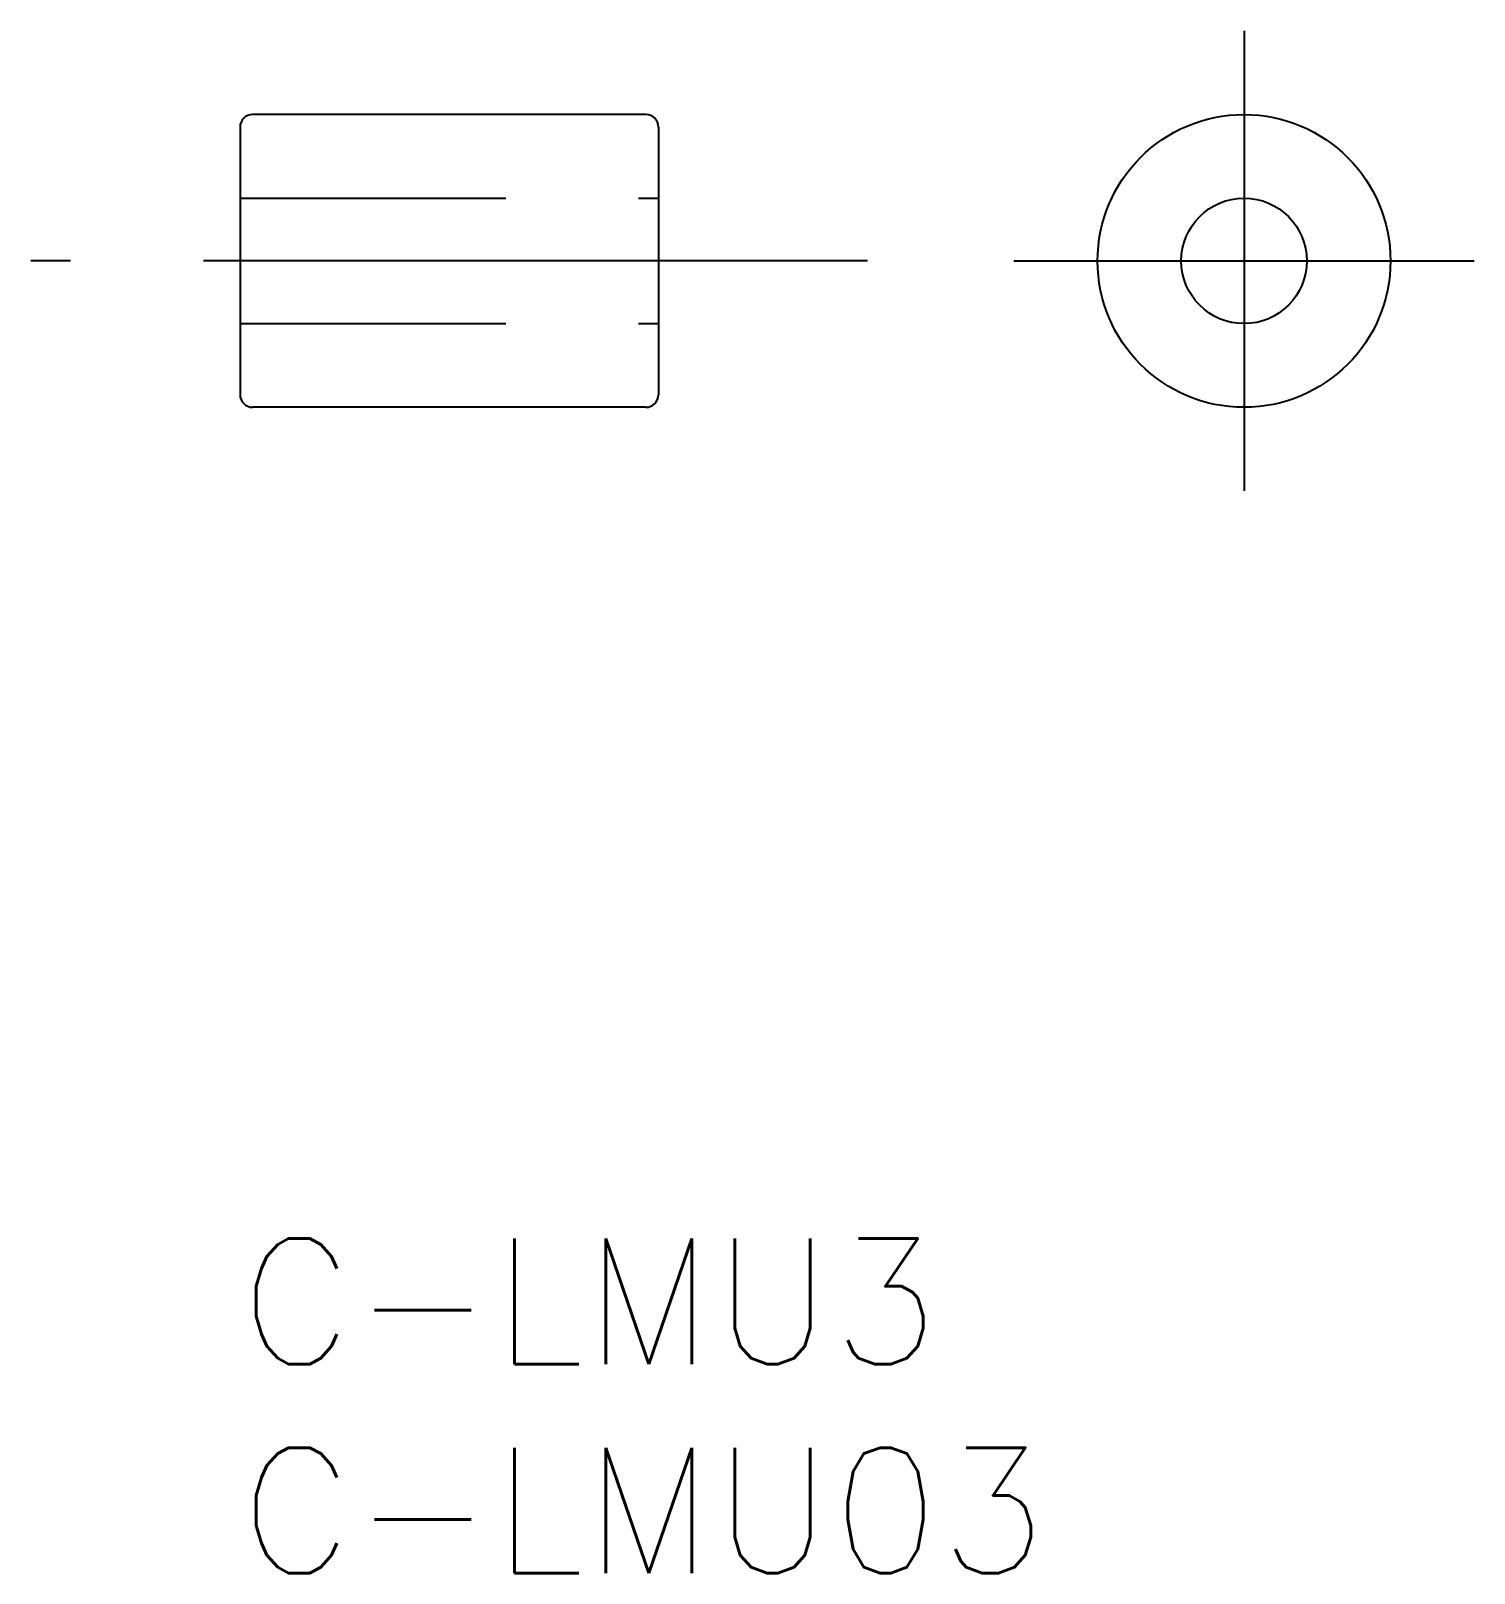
# Model space of a CAD drawing. Extents: x -5 to 29.5, y -8 to 28.9.
import ezdxf
from ezdxf.enums import TextEntityAlignment as Align

# ---------------------------------------------------------------- set-up
doc = ezdxf.new("R2010")
doc.units = 0
doc.header["$LTSCALE"] = 0.5
doc.linetypes.add('CENTER', pattern=[50.8, 31.75, -6.35, 6.35, -6.35])
doc.linetypes.add('DASHED', pattern=[19.05, 12.7, -6.35])
doc.layers.get('0').update_dxf_attribs({"linetype": 'CONTINUOUS'})
doc.layers.add('CENTER', color=1, linetype='CENTER')
doc.styles.get("Standard").update_dxf_attribs({"font": 'txt.shx', "height": 3, "bigfont": 'bigfont.shx'})

msp = doc.modelspace()

# ---------------------------------------------------------------- linework, layer by layer
at = {"color": 7, "linetype": 'CONTINUOUS'}
for p, q in [((0, 26.572), (0, 20.172)), ((9.7, 26.872), (0.3, 26.872)), ((10, 26.572), (10, 20.172)), ((9.7, 19.872), (0.3, 19.872))]:
    msp.add_line(p, q, dxfattribs=at)
at = {"color": 3, "linetype": 'DASHED'}
for p, q in [((0, 24.872), (10, 24.872)), ((0, 21.872), (10, 21.872))]:
    msp.add_line(p, q, dxfattribs=at)
at = {"color": 7, "linetype": 'CONTINUOUS'}
for radius in [3.5, 1.5]:
    msp.add_circle((24, 23.372), radius, dxfattribs=at)
for centre, start, end in [((0.3, 26.572), 90, 180), ((9.7, 26.572), 360, 90), ((0.3, 20.172), 180, 270), ((9.7, 20.172), 270, 360)]:
    msp.add_arc(centre, 0.3, start, end, dxfattribs=at)
at = {"layer": 'CENTER', "color": 1, "linetype": 'CENTER'}
for p, q in [((24, 28.872), (24, 17.872)), ((15, 23.372), (-5, 23.372)), ((18.5, 23.372), (29.5, 23.372))]:
    msp.add_line(p, q, dxfattribs=at)

# ---------------------------------------------------------------- texts
at = {"color": 7, "linetype": 'CONTINUOUS'}
for s, p in [('C-LMU3', (0, 0)), ('C-LMU03', (0, -5))]:
    msp.add_text(s, height=3, dxfattribs=at).set_placement(p, align=Align.TOP_LEFT)

doc.saveas('drawing.dxf')
